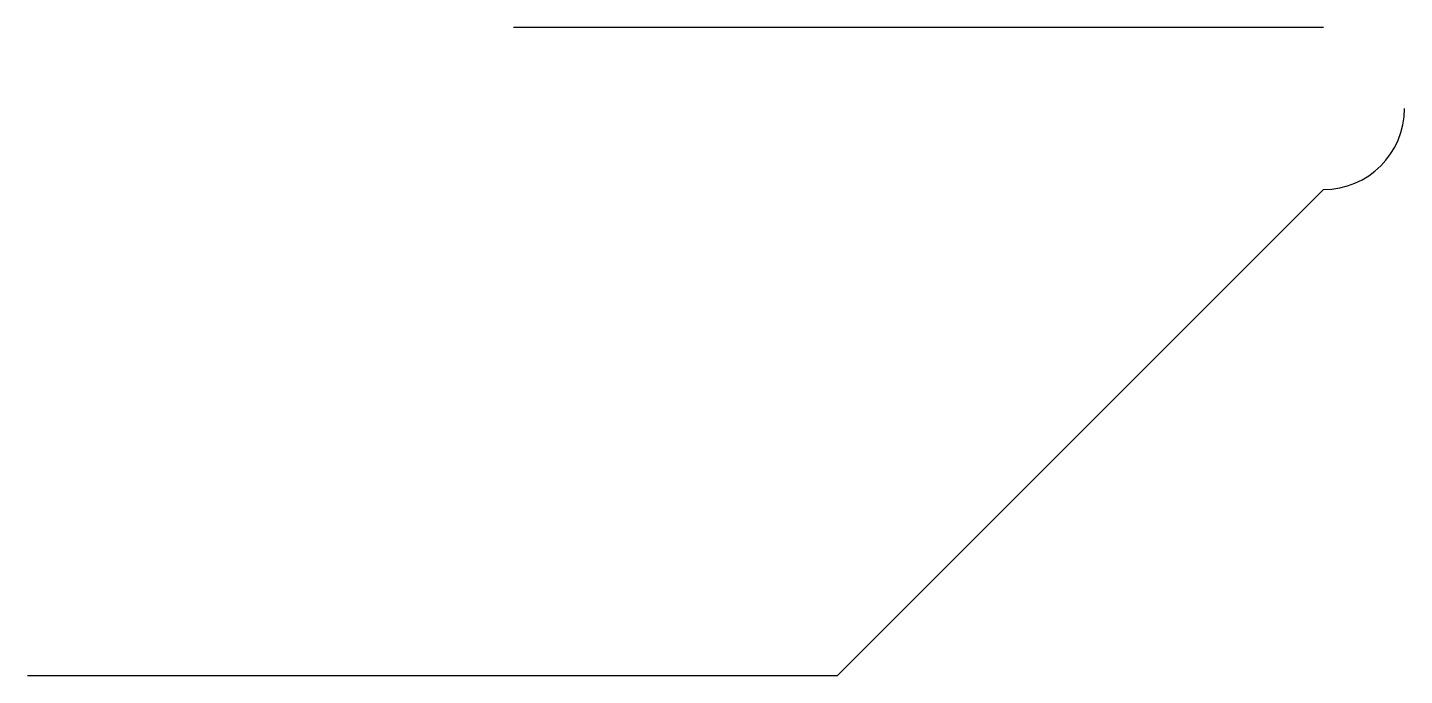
# Model space of a CAD drawing. Header units: millimetres. Extents: x 0 to 8500, y 0 to 4000.
import ezdxf

# ---------------------------------------------------------------- set-up
doc = ezdxf.new("R2010")
doc.units = ezdxf.units.MM

msp = doc.modelspace()

# ---------------------------------------------------------------- linework, layer by layer
for p, q in [((8000, 4000, 3000), (3000, 4000, 3000)), ((5000, 0), (8000, 3000)), ((0, 0), (5000, 0))]:
    msp.add_line(p, q)
msp.add_arc((8000, 3500), 500, 270, 360)

doc.saveas('drawing.dxf')
